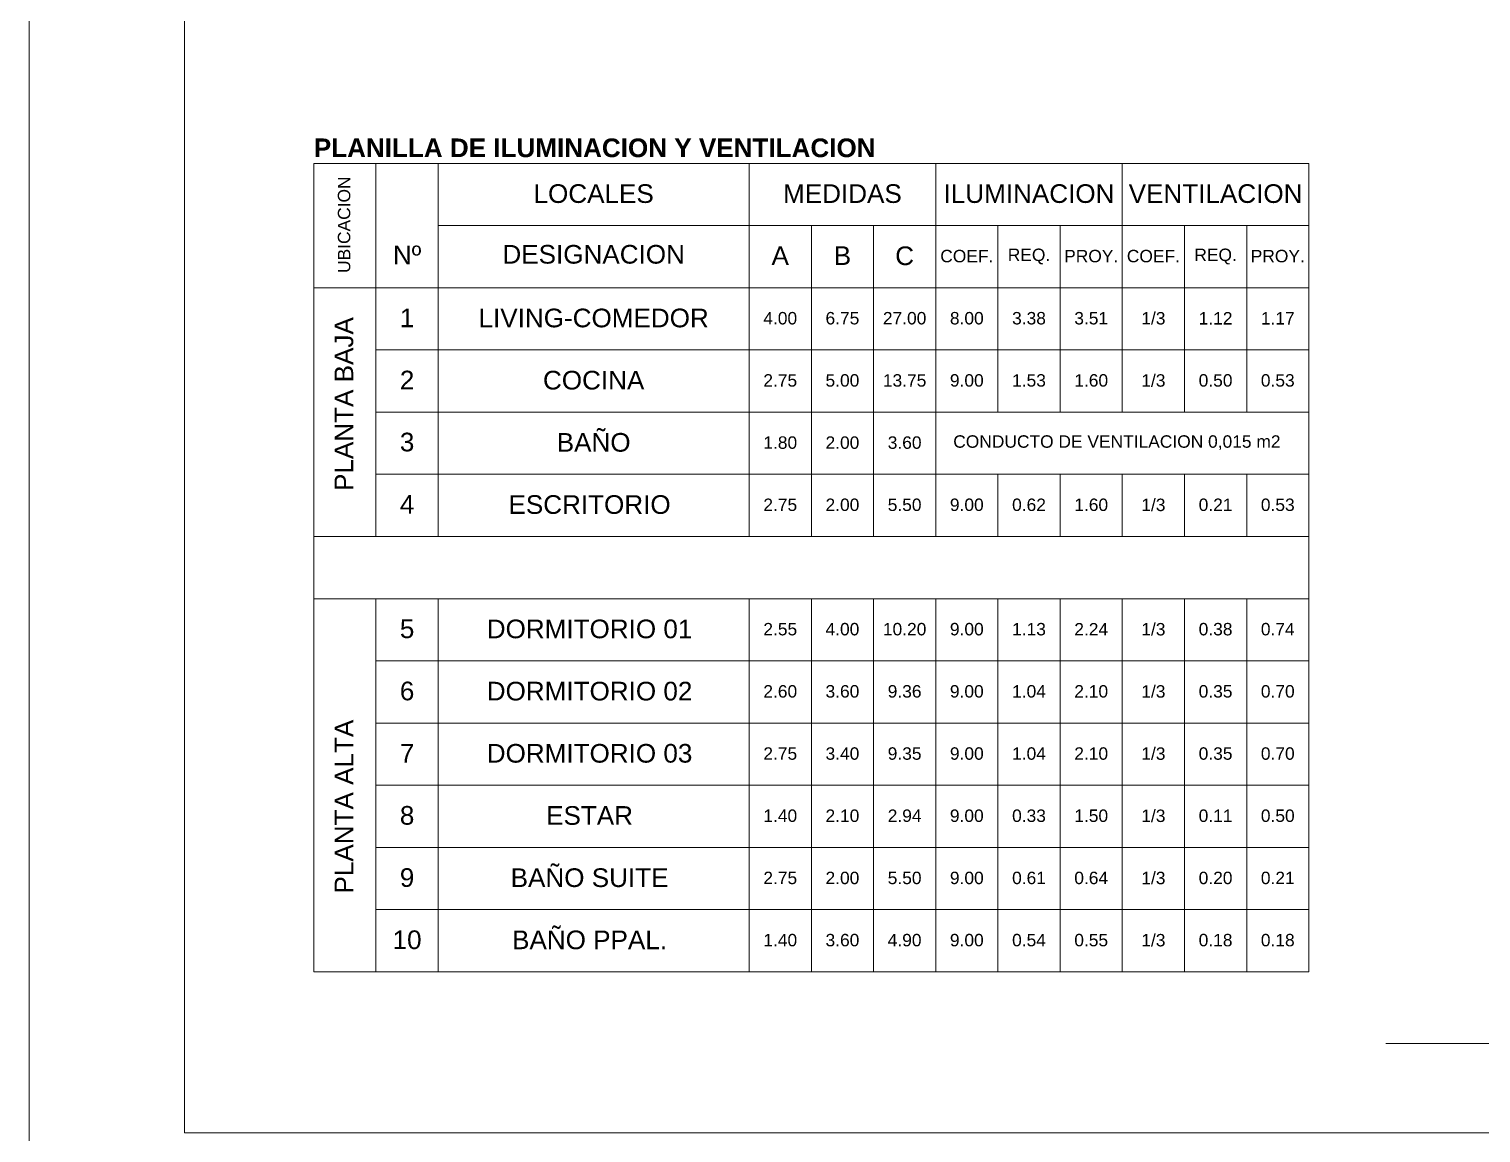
# Model space of a CAD drawing. Header units: millimetres. Extents: x 337 to 1167, y 242 to 575.
# Drawn here: x 533.88 to 557.23, y 275.38 to 293.14 of the extents above; entities that cross this region are included whole.
import ezdxf

# ---------------------------------------------------------------- set-up
doc = ezdxf.new("R2010")
doc.units = ezdxf.units.MM
doc.layers.add('MUROS', color=4, linetype='Continuous', lineweight=20)
doc.layers.add('PRESENTACION ANTEPROYECTO', color=7, linetype='Continuous', lineweight=5)
doc.styles.add('GENERATED_STYLE_14', font='arial.ttf')
doc.styles.add('GENERATED_STYLE_15', font='')
doc.styles.get('GENERATED_STYLE_15').set_extended_font_data('Arial', bold=True)

msp = doc.modelspace()

# ---------------------------------------------------------------- linework, layer by layer
at = {"layer": 'MUROS'}
msp.add_line((555.694, 276.823), (580.315, 276.823), dxfattribs=at)
at = {"layer": 'PRESENTACION ANTEPROYECTO'}
msp.add_line((533.88, 274.384), (533.88, 322.959), dxfattribs=at)
at = {"layer": 'PRESENTACION ANTEPROYECTO', "color": 2}
for p, q in [((536.38, 275.384), (536.38, 321.959)), ((611.342, 275.384), (536.38, 275.384))]:
    msp.add_line(p, q, dxfattribs=at)
at = {"layer": 'PRESENTACION ANTEPROYECTO', "color": 7, "linetype": 'Continuous'}
for p, q in [((538.459, 290.975), (554.459, 290.975)), ((538.459, 290.975), (538.459, 277.975)), ((539.459, 290.975), (539.459, 284.975)), ((540.459, 290.975), (540.459, 284.975)), ((545.459, 290.975), (545.459, 284.975)), ((548.459, 290.975), (548.459, 284.975)), ((551.459, 290.975), (551.459, 286.975)), ((554.459, 290.975), (554.459, 282.975)), ((554.459, 290.975), (554.459, 282.975)), ((540.459, 289.975), (554.459, 289.975)), ((546.459, 289.975), (546.459, 284.975)), ((547.459, 289.975), (547.459, 284.975)), ((549.459, 289.975), (549.459, 286.975)), ((550.459, 289.975), (550.459, 286.975)), ((552.459, 289.975), (552.459, 286.975)), ((553.459, 289.975), (553.459, 286.975)), ((538.459, 288.975), (554.459, 288.975)), ((539.459, 287.975), (554.459, 287.975)), ((539.459, 286.975), (554.459, 286.975)), ((539.459, 285.975), (554.459, 285.975)), ((549.459, 285.975), (549.459, 284.975)), ((550.459, 285.975), (550.459, 284.975)), ((551.459, 285.975), (551.459, 284.975)), ((552.459, 285.975), (552.459, 284.975)), ((553.459, 285.975), (553.459, 284.975)), ((538.459, 284.975), (554.459, 284.975)), ((538.459, 283.975), (554.459, 283.975)), ((539.459, 283.975), (539.459, 277.975)), ((540.459, 283.975), (540.459, 282.975)), ((540.459, 283.975), (540.459, 277.975)), ((545.459, 283.975), (545.459, 277.975)), ((545.459, 283.975), (545.459, 282.975)), ((546.459, 283.975), (546.459, 277.975)), ((546.459, 283.975), (546.459, 282.975)), ((547.459, 283.975), (547.459, 277.975)), ((547.459, 283.975), (547.459, 282.975)), ((548.459, 283.975), (548.459, 277.975)), ((548.459, 283.975), (548.459, 282.975)), ((549.459, 283.975), (549.459, 277.975)), ((549.459, 283.975), (549.459, 282.975)), ((550.459, 283.975), (550.459, 277.975)), ((550.459, 283.975), (550.459, 282.975)), ((551.459, 283.975), (551.459, 277.975)), ((551.459, 283.975), (551.459, 282.975)), ((552.459, 283.975), (552.459, 277.975)), ((552.459, 283.975), (552.459, 282.975)), ((553.459, 283.975), (553.459, 277.975)), ((553.459, 283.975), (553.459, 282.975)), ((554.459, 283.975), (554.459, 277.975)), ((539.459, 282.975), (554.459, 282.975)), ((539.459, 282.975), (554.459, 282.975)), ((539.459, 281.975), (554.459, 281.975)), ((539.459, 280.975), (554.459, 280.975)), ((539.459, 279.975), (554.459, 279.975)), ((539.459, 278.975), (554.459, 278.975)), ((538.459, 277.975), (554.459, 277.975))]:
    msp.add_line(p, q, dxfattribs=at)

# ---------------------------------------------------------------- texts
at = {"layer": 'PRESENTACION ANTEPROYECTO', "color": 7}
for s, insert, char_height, attachment_point, style in [('\\A1;{\\fArial|b1|i0|c0|p34;\\C7;PLANILLA DE ILUMINACION Y VENTILACION}', (538.459, 291.223), 0.3, 4, 'GENERATED_STYLE_15'), ('\\A1;{\\fArial|b0|i0|c0|p34;\\C7;LOCALES}', (542.959, 290.487), 0.3, 5, 'GENERATED_STYLE_14'), ('\\A1;{\\fArial|b0|i0|c0|p34;\\C7;MEDIDAS}', (546.959, 290.487), 0.3, 5, 'GENERATED_STYLE_14'), ('\\A1;{\\fArial|b0|i0|c0|p34;\\C7;ILUMINACION}', (549.959, 290.487), 0.3, 5, 'GENERATED_STYLE_14'), ('\\A1;{\\fArial|b0|i0|c0|p34;\\C7;VENTILACION}', (552.959, 290.487), 0.3, 5, 'GENERATED_STYLE_14'), ('\\A1;{\\fArial|b0|i0|c0|p34;\\C7;Nº}', (539.959, 289.502), 0.3, 5, 'GENERATED_STYLE_14'), ('\\A1;{\\fArial|b0|i0|c0|p34;\\C7;DESIGNACION}', (542.959, 289.511), 0.3, 5, 'GENERATED_STYLE_14'), ('\\A1;{\\fArial|b0|i0|c0|p34;\\C7;A}', (545.959, 289.492), 0.3, 5, 'GENERATED_STYLE_14'), ('\\A1;{\\fArial|b0|i0|c0|p34;\\C7;B}', (546.959, 289.492), 0.3, 5, 'GENERATED_STYLE_14'), ('\\A1;{\\fArial|b0|i0|c0|p34;\\C7;C}', (547.959, 289.487), 0.3, 5, 'GENERATED_STYLE_14'), ('\\A1;{\\fArial|b0|i0|c0|p34;\\C7;COEF.}', (548.959, 289.483), 0.2, 5, 'GENERATED_STYLE_14'), ('\\A1;{\\fArial|b0|i0|c0|p34;\\C7;REQ.}', (549.959, 289.477), 0.2, 5, 'GENERATED_STYLE_14'), ('\\A1;{\\fArial|b0|i0|c0|p34;\\C7;PROY.}', (550.959, 289.483), 0.2, 5, 'GENERATED_STYLE_14'), ('\\A1;{\\fArial|b0|i0|c0|p34;\\C7;COEF.}', (551.959, 289.483), 0.2, 5, 'GENERATED_STYLE_14'), ('\\A1;{\\fArial|b0|i0|c0|p34;\\C7;REQ.}', (552.959, 289.477), 0.2, 5, 'GENERATED_STYLE_14'), ('\\A1;{\\fArial|b0|i0|c0|p34;\\C7;PROY.}', (553.959, 289.483), 0.2, 5, 'GENERATED_STYLE_14'), ('\\A1;{\\fArial|b0|i0|c0|p34;\\C7;1}', (539.959, 288.491), 0.3, 5, 'GENERATED_STYLE_14'), ('\\A1;LIVING-COMEDOR', (542.959, 288.487), 0.3, 5, 'GENERATED_STYLE_14'), ('\\A1;{\\fArial|b0|i0|c0|p34;\\C7;2}', (539.959, 287.491), 0.3, 5, 'GENERATED_STYLE_14'), ('\\A1;COCINA ', (542.959, 287.487), 0.3, 5, 'GENERATED_STYLE_14'), ('\\A1;BAÑO ', (542.959, 286.487), 0.3, 5, 'GENERATED_STYLE_14'), ('\\A1;3', (539.959, 286.492), 0.3, 5, 'GENERATED_STYLE_14'), ('\\A1;4', (539.959, 285.492), 0.3, 5, 'GENERATED_STYLE_14'), ('\\A1;5', (539.959, 283.489), 0.3, 5, 'GENERATED_STYLE_14'), ('\\A1;6', (539.959, 282.489), 0.3, 5, 'GENERATED_STYLE_14'), ('\\A1;8', (539.959, 280.489), 0.3, 5, 'GENERATED_STYLE_14'), ('\\A1;9', (539.959, 279.489), 0.3, 5, 'GENERATED_STYLE_14'), ('\\A1;10', (539.959, 278.489), 0.3, 5, 'GENERATED_STYLE_14')]:
    msp.add_mtext(s, dxfattribs=dict(at, insert=insert, char_height=char_height, attachment_point=attachment_point, style=style))
at = {"layer": 'PRESENTACION ANTEPROYECTO', "color": 7, "attachment_point": 5, "rotation": 90, "style": 'GENERATED_STYLE_14'}
for s, insert, char_height in [('\\A1;{\\fArial|b0|i0|c0|p34;\\C7;UBICACION}', (538.947, 289.989), 0.2), ('\\A1;{\\fArial|b0|i0|c0|p34;\\C7;PLANTA BAJA}', (538.945, 287.105), 0.3), ('\\A1;PLANTA ALTA', (538.945, 280.632), 0.3)]:
    msp.add_mtext(s, dxfattribs=dict(at, insert=insert, char_height=char_height))
at = {"layer": 'PRESENTACION ANTEPROYECTO', "color": 7, "attachment_point": 5, "style": 'GENERATED_STYLE_14'}
for s, insert, char_height, width in [('4.00', (545.959, 288.484), 0.2, 0.9785), ('6.75', (546.959, 288.484), 0.2, 0.9785), ('27.00', (547.959, 288.484), 0.2, 0.9785), ('\\A1;{\\fArial|b0|i0|c0|p34;\\C7;8.00}', (548.959, 288.484), 0.2, 0.9785), ('3.38', (549.959, 288.484), 0.2, 0.9785), ('3.51', (550.959, 288.484), 0.2, 0.9785), ('\\A1;{\\fArial|b0|i0|c0|p34;\\C7;1/3}', (551.959, 288.483), 0.2, 0.9785), ('1.12', (552.959, 288.484), 0.2, 0.9785), ('1.17', (553.959, 288.484), 0.2, 0.9785), ('2.75', (545.959, 287.484), 0.2, 0.9785), ('5.00', (546.959, 287.484), 0.2, 0.9785), ('13.75', (547.959, 287.484), 0.2, 0.9785), ('\\A1;9.00', (548.959, 287.484), 0.2, 0.9785), ('1.53', (549.959, 287.484), 0.2, 0.9785), ('1.60', (550.959, 287.484), 0.2, 0.9785), ('\\A1;{\\fArial|b0|i0|c0|p34;\\C7;1/3}', (551.959, 287.483), 0.2, 0.9785), ('0.50', (552.959, 287.484), 0.2, 0.9785), ('0.53', (553.959, 287.484), 0.2, 0.9785), ('1.80', (545.959, 286.484), 0.2, 0.9785), ('2.00', (546.959, 286.484), 0.2, 0.9785), ('3.60', (547.959, 286.484), 0.2, 0.9785), ('CONDUCTO DE VENTILACION 0,015 m2', (551.372, 286.484), 0.2, 5.80321), ('\\A1;ESCRITORIO', (542.893, 285.487), 0.3, 3.31431), ('2.75', (545.959, 285.484), 0.2, 0.9785), ('2.00', (546.959, 285.484), 0.2, 0.9785), ('5.50', (547.959, 285.484), 0.2, 0.9785), ('\\A1;{\\fArial|b0|i0|c0|p34;\\C7;9.00}', (548.959, 285.484), 0.2, 0.9785), ('0.62', (549.959, 285.484), 0.2, 0.9785), ('1.60', (550.959, 285.484), 0.2, 0.9785), ('\\A1;{\\fArial|b0|i0|c0|p34;\\C7;1/3}', (551.959, 285.483), 0.2, 0.9785), ('0.21', (552.959, 285.484), 0.2, 0.9785), ('0.53', (553.959, 285.484), 0.2, 0.9785), ('\\A1;DORMITORIO 01', (542.893, 283.487), 0.3, 3.31431), ('2.55', (545.959, 283.484), 0.2, 0.9785), ('4.00', (546.959, 283.484), 0.2, 0.9785), ('10.20', (547.959, 283.484), 0.2, 0.9785), ('\\A1;9.00', (548.959, 283.484), 0.2, 0.9785), ('1.13', (549.959, 283.484), 0.2, 0.9785), ('2.24', (550.959, 283.484), 0.2, 0.9785), ('\\A1;{\\fArial|b0|i0|c0|p34;\\C7;1/3}', (551.959, 283.483), 0.2, 0.9785), ('0.38', (552.959, 283.484), 0.2, 0.9785), ('0.74', (553.959, 283.484), 0.2, 0.9785), ('\\A1;DORMITORIO 02', (542.893, 282.487), 0.3, 3.31431), ('2.60', (545.959, 282.484), 0.2, 0.9785), ('3.60', (546.959, 282.484), 0.2, 0.9785), ('9.36', (547.959, 282.484), 0.2, 0.9785), ('\\A1;9.00', (548.959, 282.484), 0.2, 0.9785), ('1.04', (549.959, 282.484), 0.2, 0.9785), ('2.10', (550.959, 282.484), 0.2, 0.9785), ('\\A1;{\\fArial|b0|i0|c0|p34;\\C7;1/3}', (551.959, 282.483), 0.2, 0.9785), ('0.35', (552.959, 282.484), 0.2, 0.9785), ('0.70', (553.959, 282.484), 0.2, 0.9785), ('\\A1;7', (539.959, 281.489), 0.3, 0.19768), ('\\A1;DORMITORIO 03', (542.893, 281.487), 0.3, 3.31431), ('2.75', (545.959, 281.484), 0.2, 0.9785), ('3.40', (546.959, 281.484), 0.2, 0.9785), ('9.35', (547.959, 281.484), 0.2, 0.9785), ('\\A1;9.00', (548.959, 281.484), 0.2, 0.9785), ('1.04', (549.959, 281.484), 0.2, 0.9785), ('2.10', (550.959, 281.484), 0.2, 0.9785), ('\\A1;{\\fArial|b0|i0|c0|p34;\\C7;1/3}', (551.959, 281.483), 0.2, 0.9785), ('0.35', (552.959, 281.484), 0.2, 0.9785), ('0.70', (553.959, 281.484), 0.2, 0.9785), ('\\A1;ESTAR', (542.893, 280.487), 0.3, 3.31431), ('1.40', (545.959, 280.484), 0.2, 0.9785), ('2.10', (546.959, 280.484), 0.2, 0.9785), ('2.94', (547.959, 280.484), 0.2, 0.9785), ('\\A1;9.00', (548.959, 280.484), 0.2, 0.9785), ('0.33', (549.959, 280.484), 0.2, 0.9785), ('1.50', (550.959, 280.484), 0.2, 0.9785), ('\\A1;{\\fArial|b0|i0|c0|p34;\\C7;1/3}', (551.959, 280.483), 0.2, 0.9785), ('0.11', (552.959, 280.484), 0.2, 0.9785), ('0.50', (553.959, 280.484), 0.2, 0.9785), ('\\A1;BAÑO SUITE', (542.893, 279.487), 0.3, 3.31431), ('2.75', (545.959, 279.484), 0.2, 0.9785), ('2.00', (546.959, 279.484), 0.2, 0.9785), ('5.50', (547.959, 279.484), 0.2, 0.9785), ('\\A1;9.00', (548.959, 279.484), 0.2, 0.9785), ('0.61', (549.959, 279.484), 0.2, 0.9785), ('0.64', (550.959, 279.484), 0.2, 0.9785), ('\\A1;{\\fArial|b0|i0|c0|p34;\\C7;1/3}', (551.959, 279.483), 0.2, 0.9785), ('0.20', (552.959, 279.484), 0.2, 0.9785), ('0.21', (553.959, 279.484), 0.2, 0.9785), ('\\A1;BAÑO PPAL.', (542.893, 278.487), 0.3, 3.31431), ('1.40', (545.959, 278.484), 0.2, 0.9785), ('3.60', (546.959, 278.484), 0.2, 0.9785), ('4.90', (547.959, 278.484), 0.2, 0.9785), ('\\A1;9.00', (548.959, 278.484), 0.2, 0.9785), ('0.54', (549.959, 278.484), 0.2, 0.9785), ('0.55', (550.959, 278.484), 0.2, 0.9785), ('\\A1;{\\fArial|b0|i0|c0|p34;\\C7;1/3}', (551.959, 278.483), 0.2, 0.9785), ('0.18', (552.959, 278.484), 0.2, 0.9785), ('0.18', (553.959, 278.484), 0.2, 0.9785)]:
    msp.add_mtext(s, dxfattribs=dict(at, insert=insert, char_height=char_height, width=width))

doc.saveas('drawing.dxf')
